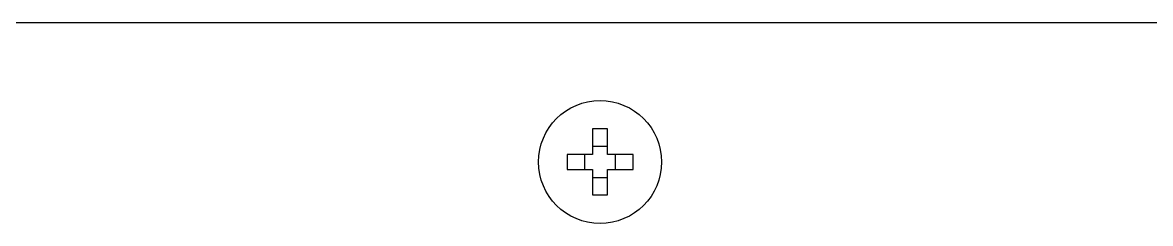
# Model space of a CAD drawing. Header units: millimetres. Extents: x -60 to 7633, y -2614 to 2146.
# Drawn here: x 3516.3 to 3591.5, y -2284.9 to -2271.5 of the extents above; entities that cross this region are included whole.
import ezdxf

# ---------------------------------------------------------------- set-up
doc = ezdxf.new("R2010")
doc.units = ezdxf.units.MM
doc.layers.get('0').update_dxf_attribs({"color": 250})

msp = doc.modelspace()

# ---------------------------------------------------------------- linework, layer by layer
at = {"linetype": 'Continuous'}
for p, q in [((3479.771, -2271.465), (3629.771, -2271.465)), ((3554.271, -2278.565), (3554.271, -2280.265)), ((3555.271, -2278.565), (3554.271, -2278.565)), ((3555.271, -2280.265), (3555.271, -2278.565)), ((3555.271, -2279.73), (3554.271, -2279.73)), ((3552.571, -2280.265), (3552.571, -2281.265)), ((3554.271, -2280.265), (3552.571, -2280.265)), ((3553.735, -2280.265), (3553.735, -2281.265)), ((3556.971, -2280.265), (3555.271, -2280.265)), ((3555.807, -2281.265), (3555.807, -2280.265)), ((3556.971, -2281.265), (3556.971, -2280.265)), ((3552.571, -2281.265), (3554.271, -2281.265)), ((3554.271, -2281.265), (3554.271, -2282.965)), ((3555.271, -2281.265), (3556.971, -2281.265)), ((3555.271, -2282.965), (3555.271, -2281.265)), ((3554.271, -2281.801), (3555.271, -2281.801)), ((3554.271, -2282.965), (3555.271, -2282.965))]:
    msp.add_line(p, q, dxfattribs=at)
msp.add_circle((3554.771, -2280.765), 4.1, dxfattribs=at)

doc.saveas('drawing.dxf')
